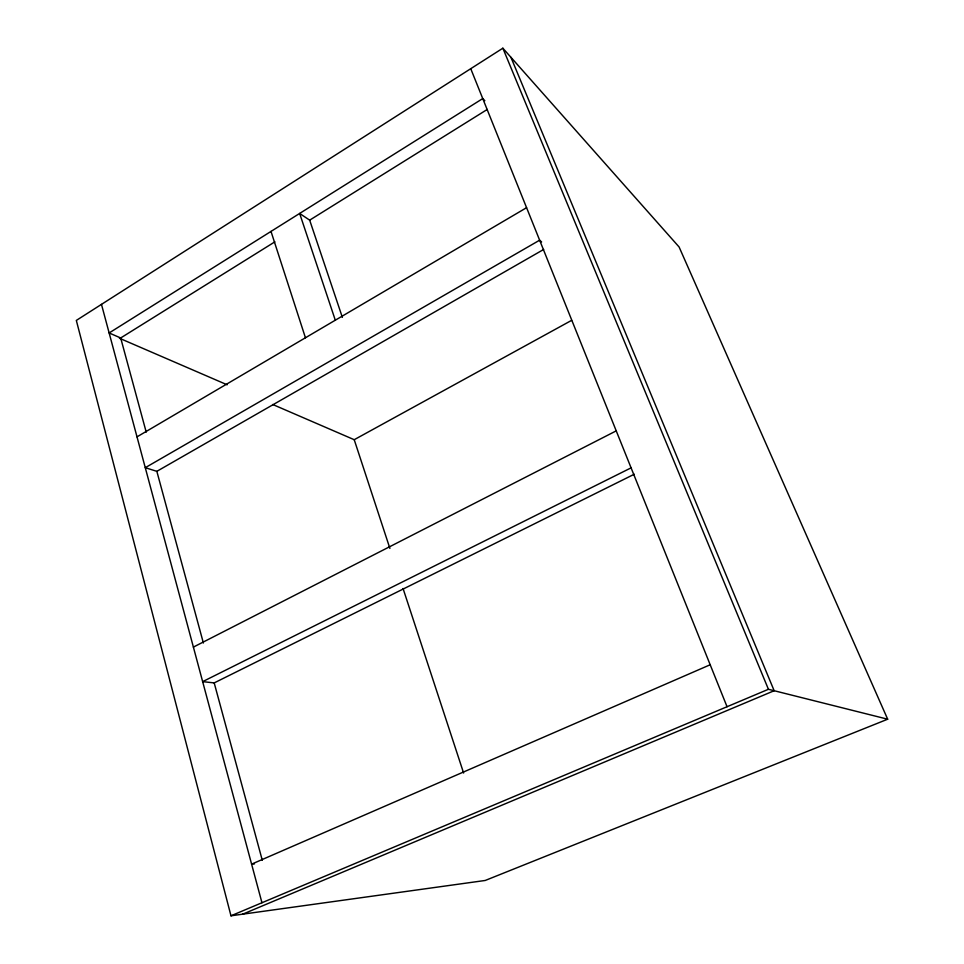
<?xml version="1.0" encoding="UTF-8"?>
<svg xmlns="http://www.w3.org/2000/svg" width="964" height="964" viewBox="0 0 964 964"><rect width="100%" height="100%" fill="white"/><g stroke="black" fill="none" stroke-linecap="round" stroke-linejoin="round"><path stroke-width="1.45" d="M502.859 48.2L76.325 320.422L230.974 915.8L485.217 880.469L887.675 719.204L679.09 246.977L502.859 48.2L768.429 689.284L887.675 719.204M484.832 100.702L482.747 98.581L109.137 332.966L120.681 337.966L274.897 241.831M335.303 320.205L299.647 213.454L309.673 220.154L487.242 109.462M137.008 436.861L526.573 207.682M541.623 241.952L539.635 240.193L145.275 467.685L156.843 471.336L543.672 249.459M272.728 404.494L354.222 439.704L571.616 320.361M193.39 647.097L616.225 430.872M631.083 467.853L202.657 681.632L214.201 682.91L634.264 474.228M710.179 664.762L251.604 864.142L254.472 863.901M230.974 915.8L768.429 689.284M242.711 914.173L774.164 690.73L510.932 57.31M119.415 338.231L227.155 384.793M470.745 68.697L727.049 706.733M309.673 220.154L342.365 317.373M354.222 439.704L389.902 548.432M403.048 588.486L463.612 773.032M271.005 231.42L305.443 337.774M120.681 337.966L146.215 432.137M156.843 471.336L203.38 643M214.201 682.91L262.28 860.262M101.473 304.371L261.955 902.75"/></g></svg>
